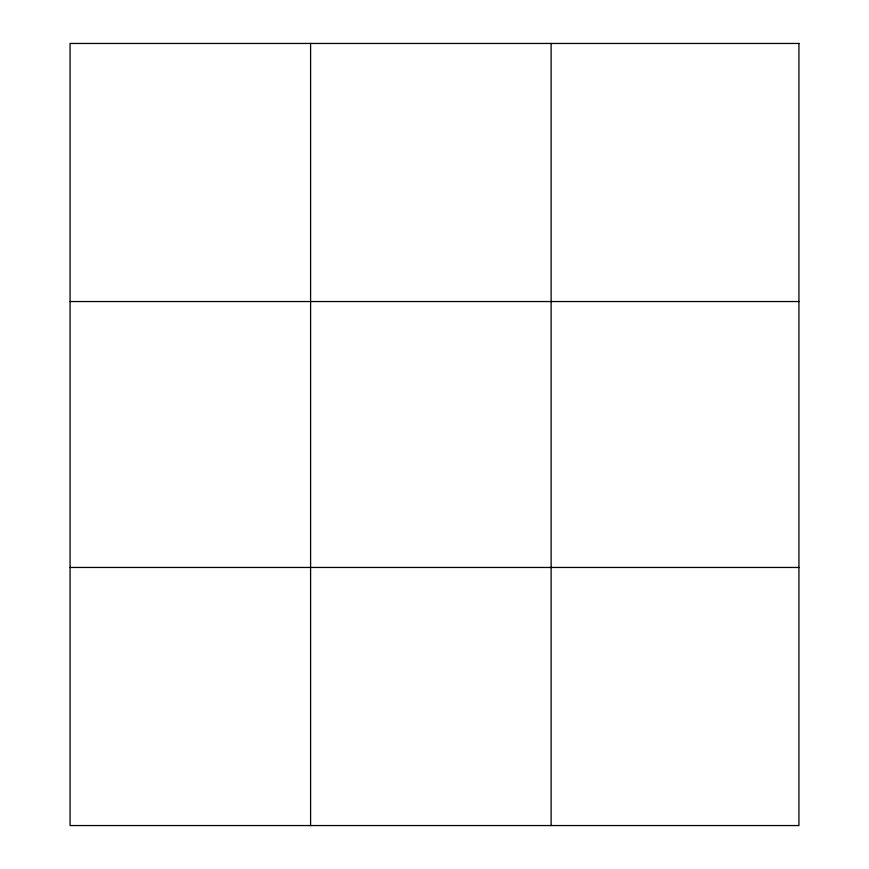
<?xml version="1.0" encoding="UTF-8"?>
<svg xmlns="http://www.w3.org/2000/svg" width="869" height="869" viewBox="0 0 869 869"><rect width="100%" height="100%" fill="white"/><g stroke="black" fill="none" stroke-linecap="round" stroke-linejoin="round"><path stroke-width="1.3" d="M310.591 43.45L310.591 825.55M551.12 43.45L551.12 825.55M70.063 301.543L798.937 301.543M70.063 567.457L798.937 567.457M798.937 43.45L798.937 825.55L70.063 825.55L70.063 43.45L798.937 43.45"/></g></svg>
